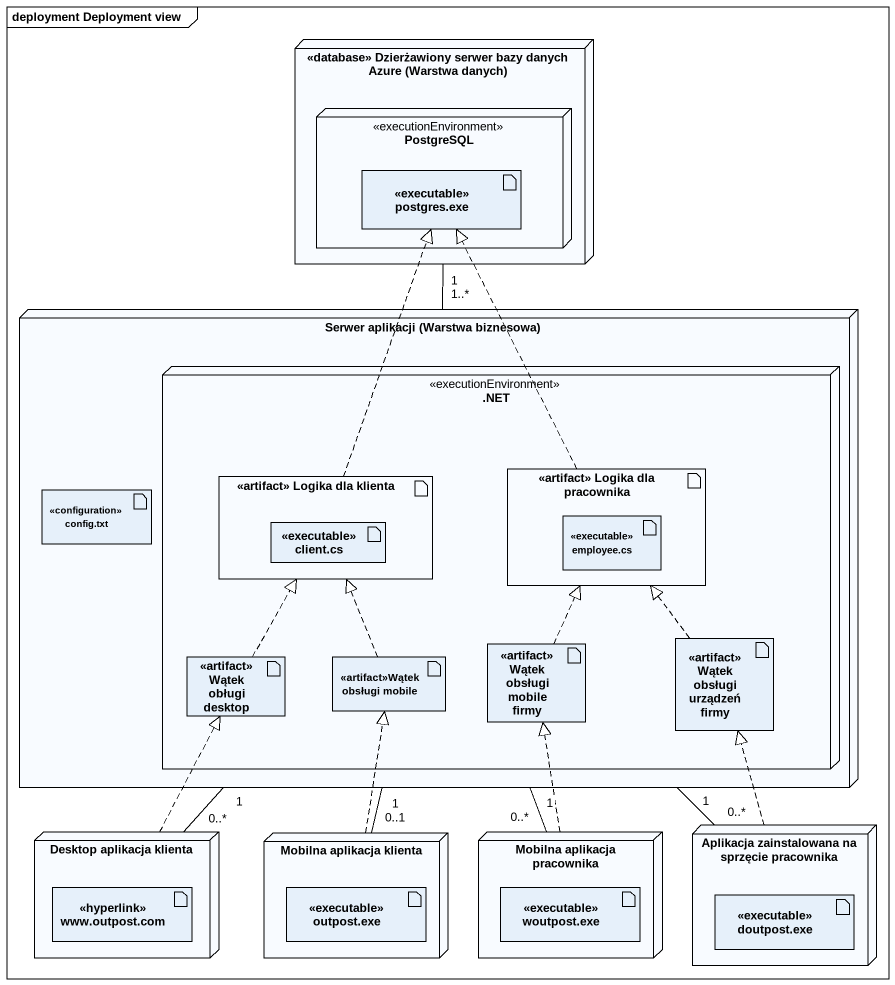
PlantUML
@startuml
mainframe deployment Deployment view
node "<<database>> Dzierżawiony serwer bazy danych Azure (Warstwa danych)" as database_Dzierżawiony {
  node PostgreSQL <<executionEnvironment>> {
    artifact "<<executable>> postgres.exe" as executable_postgres_exe
  }
}
node "Serwer aplikacji (Warstwa biznesowa)" as Serwer_aplikacji_Warstwa {
  node ".NET" as NET <<executionEnvironment>> {
    artifact "<<artifact>> Logika dla klienta" as artifact_Logika_dla_klienta {
      artifact "<<executable>> client.cs" as executable_client_cs
    }
    artifact "<<artifact>> Logika dla pracownika" as artifact_Logika_dla {
      artifact "<<executable>> employee.cs" as executable_employee_cs
    }
    artifact "<<artifact>> Wątek obsługi mobile firmy" as artifact_Wątek_obsługi
    artifact "<<artifact>> Wątek obsługi urządzeń firmy" as artifact_Wątek_obsługi_2
    artifact "<<artifact>> Wątek obługi desktop" as artifact_Wątek_obługi
    artifact "<<artifact>>Wątek obsługi mobile" as artifact_Wątek_obsługi_3
  }
  artifact "<<configuration>> config.txt" as configuration_config_txt
}
node "Desktop aplikacja klienta" as Desktop_aplikacja_klienta {
  artifact "<<hyperlink>> www.outpost.com" as hyperlink_www_outpost_com
}
node "Mobilna aplikacja klienta" as Mobilna_aplikacja_klienta {
  artifact "<<executable>> outpost.exe" as executable_outpost_exe
}
node "Mobilna aplikacja pracownika" as Mobilna_aplikacja_pracownika {
  artifact "<<executable>> woutpost.exe" as executable_woutpost_exe
}
node "Aplikacja zainstalowana na sprzęcie pracownika" as Aplikacja_zainstalowana_na {
  artifact "<<executable>> doutpost.exe" as executable_doutpost_exe
}
database_Dzierżawiony "1" -- "1..*" Serwer_aplikacji_Warstwa
Serwer_aplikacji_Warstwa "1" -- "0..1" Mobilna_aplikacja_klienta
Serwer_aplikacji_Warstwa "1" -- "0..*" Mobilna_aplikacja_pracownika
Serwer_aplikacji_Warstwa "1" -- "0..*" Aplikacja_zainstalowana_na
artifact_Logika_dla_klienta .up.|> executable_postgres_exe
artifact_Logika_dla .up.|> executable_postgres_exe
artifact_Wątek_obsługi .up.|> artifact_Logika_dla
artifact_Wątek_obsługi_2 .up.|> artifact_Logika_dla
artifact_Wątek_obługi .up.|> artifact_Logika_dla_klienta
artifact_Wątek_obsługi_3 .up.|> artifact_Logika_dla_klienta
Desktop_aplikacja_klienta "0..*" -up- "1" Serwer_aplikacji_Warstwa
Desktop_aplikacja_klienta .up.|> artifact_Wątek_obługi
Mobilna_aplikacja_klienta .up.|> artifact_Wątek_obsługi_3
Mobilna_aplikacja_pracownika .up.|> artifact_Wątek_obsługi
Aplikacja_zainstalowana_na .up.|> artifact_Wątek_obsługi_2
@enduml
